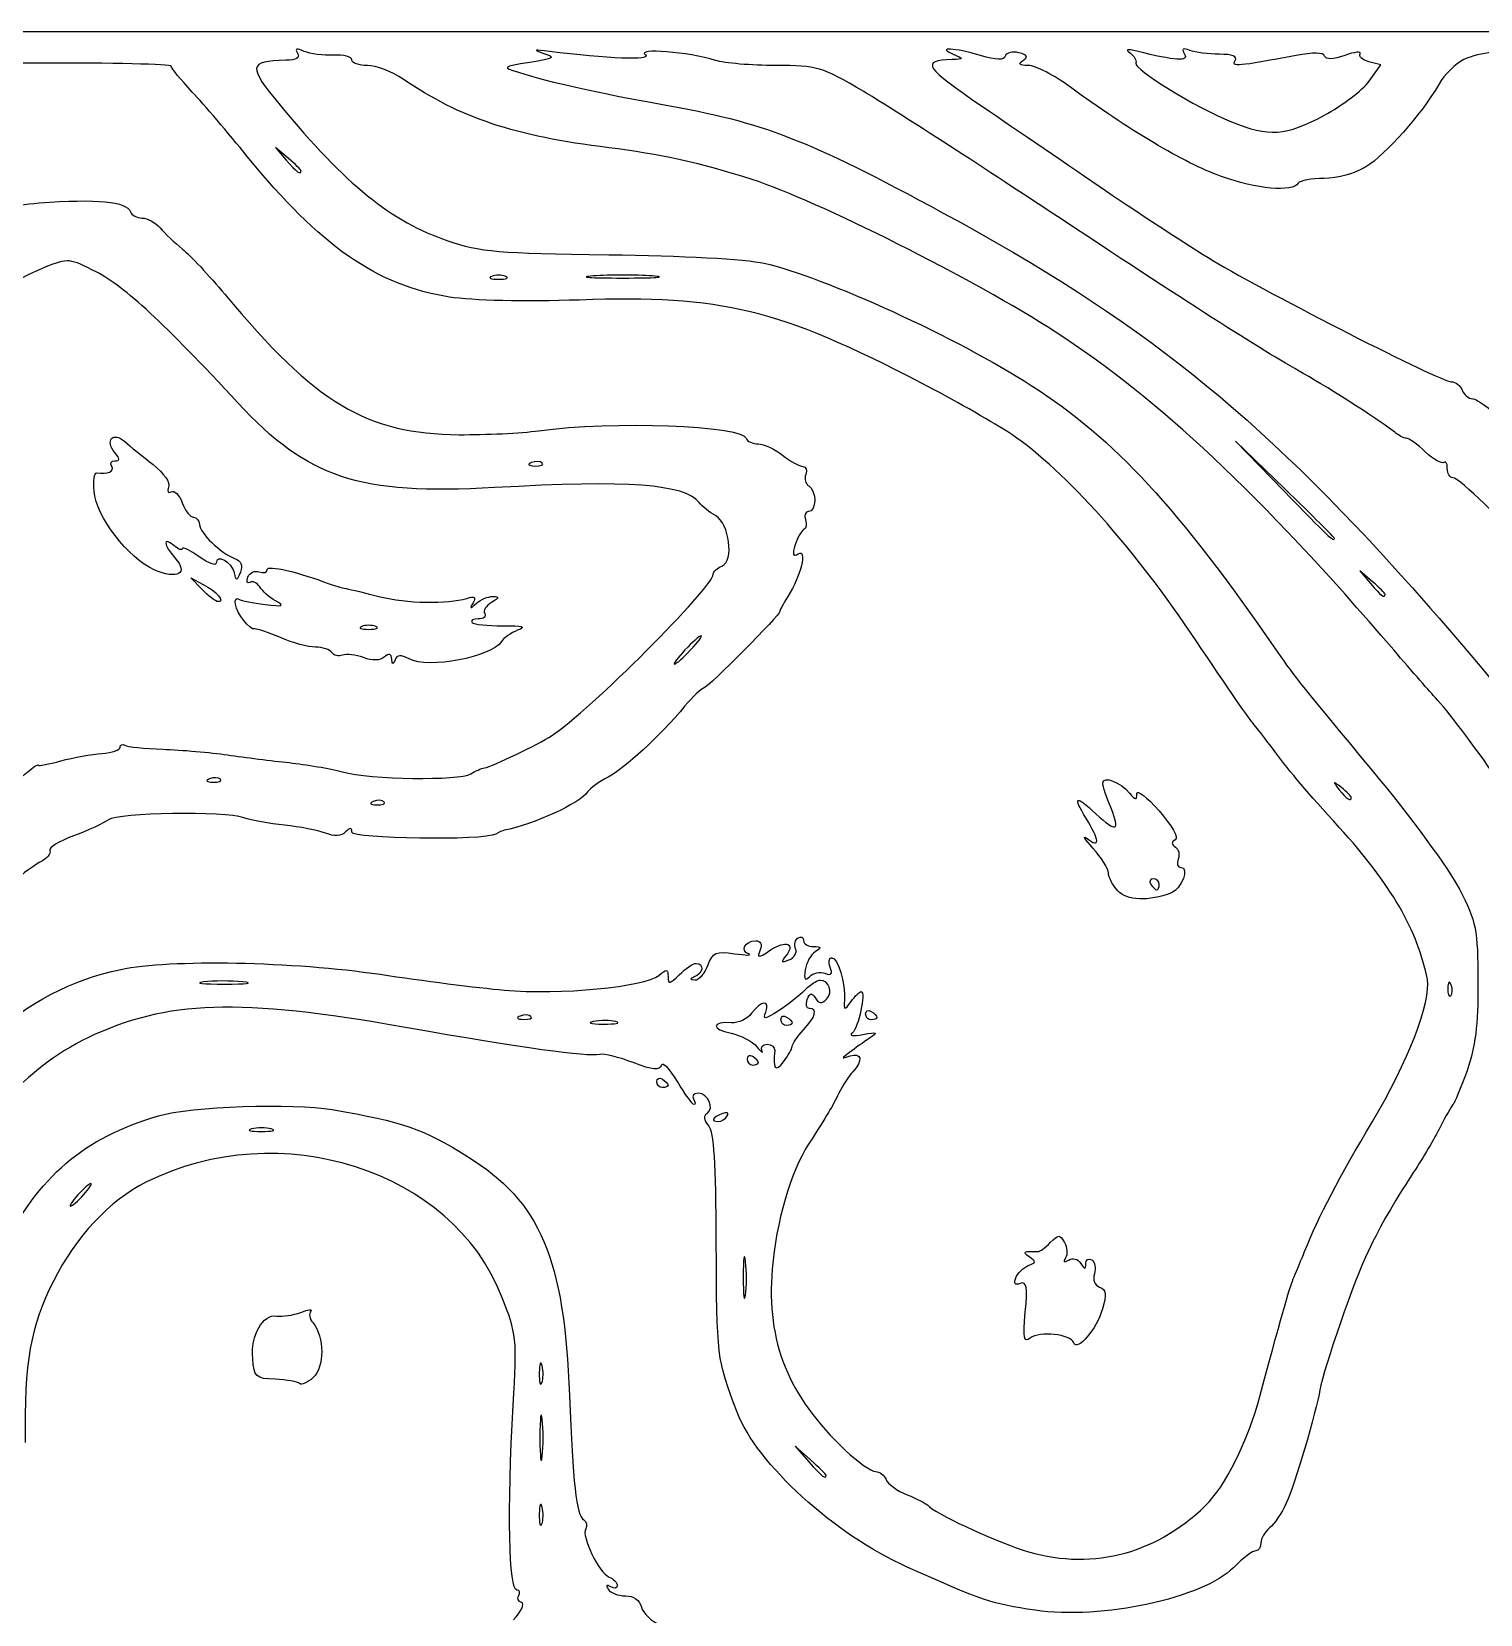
# Model space of a CAD drawing. Extents: x 32 to 2531, y 46 to 1398.
# Drawn here: x 410.1 to 752.1, y 1024 to 1397.7 of the extents above; entities that cross this region are included whole.
import ezdxf

# ---------------------------------------------------------------- set-up
doc = ezdxf.new("R2010")
doc.units = 0
doc.layers.add('IMAGE', color=7, linetype='CONTINUOUS')

msp = doc.modelspace()

# ---------------------------------------------------------------- linework, layer by layer
at = {"layer": 'IMAGE', "color": 7}
for points in [[(32.319879, 721.65756), (32.319879, 1397.653213), (1281.6532, 1397.653213), (2530.9865, 1397.653213), (2530.9865, 721.65312), (2530.9865, 45.6531), (1281.6532, 45.6531), (32.319879, 45.6531), (32.319879, 721.64876)], [(715.20011, 1377.874617), (715.20011, 1377.874617)], [(473.65321, 1364.779895), (473.65321, 1364.779895)], [(521.98655, 1339.86959), (521.98655, 1339.86959)], [(556.65321, 1339.96949), (556.65321, 1339.96949)], [(530.62544, 1295.79205), (530.62544, 1295.79205)], [(717.65321, 1278.01599), (717.65321, 1278.01599)], [(438.96704, 1270.61667), (438.96704, 1270.61667)], [(450.31988, 1265.90518), (450.31988, 1265.90518)], [(729.65321, 1264.77989), (729.65321, 1264.77989)], [(491.31988, 1257.20292), (491.31988, 1257.20292)], [(488.40692, 1249.85499), (488.40692, 1249.85499)], [(565.65321, 1251.65321), (565.65321, 1251.65321)], [(454.62544, 1221.12539), (454.62544, 1221.12539)], [(493.29211, 1215.79205), (493.29211, 1215.79205)], [(721.65321, 1216.82329), (721.65321, 1216.82329)], [(676.31988, 1196.31988), (676.31988, 1196.31988)], [(666.49844, 1194.78923), (666.49844, 1194.78923)], [(459.95681, 1173.29301), (459.95681, 1173.29301)], [(745.23064, 1172.56988), (745.23064, 1172.56988)], [(527.95877, 1165.12539), (527.95877, 1165.12539)], [(548.00209, 1163.90264), (548.00209, 1163.90264)], [(586.98655, 1164.39857), (586.98655, 1164.39857)], [(606.98655, 1165.73191), (606.98655, 1165.73191)], [(589.61084, 1158.04229), (589.61084, 1158.04229)], [(581.65321, 1154.24119), (581.65321, 1154.24119)], [(557.65321, 1149.73191), (557.65321, 1149.73191)], [(574.31044, 1141.63795), (574.31044, 1141.63795)], [(466.65321, 1138.57232), (466.65321, 1138.57232)], [(422.31988, 1122.98655), (422.31988, 1122.98655)], [(578.61952, 1107.296), (578.61952, 1107.296)], [(656.14396, 1088.09915), (656.14396, 1088.09915)], [(530.5773, 1082.62784), (530.5773, 1082.62784)], [(473.30248, 1078.44833), (473.30248, 1078.44833)], [(530.61775, 1069.98655), (530.61775, 1069.98655)], [(597.65321, 1056.75413), (597.65321, 1056.75413)], [(530.5773, 1049.29451), (530.5773, 1049.29451)]]:
    msp.add_lwpolyline(points, close=True, dxfattribs=at)
for points in [[(411.78615, 1390.246504), (380.58749, 1390.173494), (375.45367, 1386.316984)], [(725.87155, 1385.959831), (728.62283, 1389.823643), (725.81968, 1390.556682)], [(470.65321, 1367.779895), (467.65321, 1370.319879), (470.1932, 1367.319879)], [(705.98655, 1289.68265), (694.31988, 1300.98655), (705.62377, 1289.31988)], [(450.31988, 1265.90518), (447.65321, 1268.66531), (450.57896, 1267.1521)], [(726.65321, 1267.77989), (723.65321, 1270.31988), (726.1932, 1267.31988)], [(593.98655, 1060.4208), (590.31988, 1063.65321), (593.55229, 1059.98655)]]:
    msp.add_lwpolyline(points, dxfattribs=at)
for points in [[(634.07096, 1392.037238), (627.95348, 1393.870081), (623.59951, 1394.061864), (627.65321, 1392.319926)], [(442.98565, 1389.531692), (442.98517, 1389.964991), (428.9454, 1390.286657), (411.78615, 1390.246504)], [(470.0652, 1390.892833), (461.18595, 1390.670662), (461.04621, 1389.573686), (468.71455, 1380.289762)], [(472.84647, 1392.546465), (473.49132, 1391.503085), (472.57035, 1390.955514), (470.0652, 1390.892833)], [(474.43445, 1392.990962), (472.61849, 1393.784654), (472.16047, 1393.656445), (472.84647, 1392.546465)], [(481.31984, 1392.09691), (478.93651, 1391.97515), (475.83808, 1392.377481), (474.43445, 1392.990962)], [(485.65317, 1390.985746), (485.65317, 1391.718639), (483.70317, 1392.218663), (481.31984, 1392.09691)], [(489.34367, 1389.653213), (487.31389, 1389.653213), (485.65317, 1390.252853), (485.65317, 1390.985746)], [(527.65321, 1390.372998), (521.11347, 1389.306989), (521.06269, 1389.262773), (524.98655, 1388.050455)], [(530.98655, 1392.523718), (533.91463, 1391.589054), (533.50937, 1391.327579), (527.65321, 1390.372998)], [(532.31988, 1392.979435), (528.62381, 1393.461221), (528.34651, 1393.366438), (530.98655, 1392.523718)], [(554.98655, 1392.180039), (556.89944, 1390.836437), (545.74113, 1391.229962), (532.31988, 1392.979435)], [(571.51884, 1390.874737), (565.27576, 1392.848013), (552.61204, 1393.847871), (554.98655, 1392.180039)], [(585.74201, 1389.652913), (580.04536, 1389.652913), (573.64495, 1390.202734), (571.51884, 1390.874737)], [(627.42893, 1391.080306), (619.82908, 1390.833949), (620.85599, 1389.261077), (634.774, 1379.830056)], [(627.65321, 1392.319926), (630.23477, 1391.210589), (630.22763, 1391.17103), (627.42893, 1391.080306)], [(639.95625, 1391.895694), (639.60193, 1390.832753), (637.95931, 1390.87226), (634.07096, 1392.037238)], [(643.16319, 1392.660065), (641.66969, 1393.050624), (640.22657, 1392.706655), (639.95625, 1391.895694)], [(645.37681, 1389.673677), (643.19275, 1389.688267), (642.82796, 1390.016161), (644.09925, 1390.822026)], [(644.09925, 1390.822026), (645.45759, 1391.68306), (645.23609, 1392.11799), (643.16319, 1392.660065)], [(670.98655, 1393.050314), (668.69432, 1393.623982), (668.20933, 1393.489519), (669.43376, 1392.619803)], [(669.43376, 1392.619803), (670.41307, 1391.924201), (671.01307, 1390.836621), (670.76709, 1390.202959)], [(670.76709, 1390.202959), (670.21617, 1388.783695), (684.88269, 1379.798579), (693.39348, 1376.341401)], [(682.30845, 1392.338367), (683.41064, 1390.554999), (680.13384, 1390.761053), (670.98655, 1393.050314)], [(683.54353, 1393.213131), (681.83036, 1393.870537), (681.50427, 1393.639573), (682.30845, 1392.338367)], [(690.50761, 1392.319879), (687.95765, 1392.319879), (684.82381, 1392.721842), (683.54353, 1393.213131)], [(694.2166, 1390.819427), (694.83576, 1391.821261), (693.60323, 1392.319879), (690.50761, 1392.319879)], [(708.61452, 1392.028619), (694.73308, 1389.404145), (693.26573, 1389.280911), (694.2166, 1390.819427)], [(715.35484, 1391.881669), (715.06557, 1392.74947), (712.70004, 1392.801043), (708.61452, 1392.028619)], [(720.10585, 1392.045478), (717.29272, 1391.064814), (715.64605, 1391.008038), (715.35484, 1391.881669)], [(723.71387, 1392.418025), (724.0974, 1393.038591), (722.4738, 1392.870946), (720.10585, 1392.045478)], [(725.81968, 1390.556682), (724.27795, 1390.959853), (723.33033, 1391.797457), (723.71387, 1392.418025)], [(748.20687, 1391.051584), (746.3114, 1390.157514), (743.66223, 1387.52713), (742.31983, 1385.206286)], [(758.21873, 1392.155857), (759.09157, 1393.567378), (751.84627, 1392.768248), (748.20687, 1391.051584)], [(447.98651, 1383.397064), (445.23651, 1386.337809), (442.98612, 1389.098392), (442.98565, 1389.531692)], [(497.79573, 1386.417629), (495.17687, 1388.197199), (491.37343, 1389.653213), (489.34367, 1389.653213)], [(524.98655, 1388.050455), (532.80989, 1385.633346), (543.86315, 1383.169422), (558.98655, 1380.471385)], [(606.54304, 1383.498878), (596.54408, 1389.390959), (595.65865, 1389.652913), (585.74201, 1389.652913)], [(655.37681, 1384.524497), (651.55812, 1387.345317), (647.05812, 1389.662448), (645.37681, 1389.673677)], [(460.98651, 1368.184881), (456.58651, 1373.610837), (450.73651, 1380.456319), (447.98651, 1383.397064)], [(546.31984, 1370.248442), (524.09175, 1372.978446), (511.30097, 1377.240585), (497.79573, 1386.417629)], [(650.31988, 1355.277277), (631.98655, 1367.414438), (612.28697, 1380.114158), (606.54304, 1383.498878)], [(690.8018, 1363.526277), (682.30521, 1366.608114), (668.76983, 1374.631238), (655.37681, 1384.524497)], [(715.20011, 1377.874617), (719.5562, 1380.196389), (724.35835, 1383.834735), (725.87155, 1385.959831)], [(742.31983, 1385.206286), (738.28103, 1378.223749), (729.79701, 1368.626293), (725.09384, 1365.719576)], [(468.71455, 1380.289762), (484.25279, 1361.477869), (495.01447, 1352.779678), (508.31984, 1348.278558)], [(558.98655, 1380.471385), (583.13507, 1376.163253), (592.8732, 1372.396915), (625.31459, 1354.818242)], [(634.774, 1379.830056), (642.59089, 1374.533225), (655.58655, 1365.670022), (663.65321, 1360.134048)], [(693.39348, 1376.341401), (702.18955, 1372.768342), (706.14101, 1373.046169), (715.20011, 1377.874617)], [(508.74549, 1334.98772), (491.52552, 1337.72457), (478.14532, 1347.025121), (460.98651, 1368.184881)], [(473.65321, 1364.779895), (473.65321, 1365.032905), (472.30321, 1366.382905), (470.65321, 1367.779895)], [(580.19199, 1362.742503), (568.2792, 1366.554961), (558.19115, 1368.790434), (546.31984, 1370.248442)], [(470.1932, 1367.319879), (472.58016, 1364.500619), (473.65321, 1363.712891), (473.65321, 1364.779895)], [(725.09384, 1365.719576), (722.53099, 1364.135638), (718.38859, 1362.986593), (715.24119, 1362.986593)], [(651.69365, 1326.80496), (633.0976, 1338.89205), (595.20183, 1357.938894), (580.19199, 1362.742503)], [(709.12137, 1361.87141), (707.77403, 1359.69135), (699.25233, 1360.461142), (690.8018, 1363.526277)], [(715.24119, 1362.986593), (712.25436, 1362.986593), (709.50044, 1362.484761), (709.12137, 1361.87141)], [(397.63575, 1353.13293), (401.39321, 1355.619503), (405.14477, 1356.694114), (411.86268, 1357.208146)], [(411.86268, 1357.208146), (425.4522, 1358.247971), (432.57312, 1357.55961), (433.38373, 1355.12776)], [(663.65321, 1360.134048), (671.71988, 1354.598074), (683.11988, 1347.175642), (688.98655, 1343.639756)], [(433.38373, 1355.12776), (433.65413, 1354.316558), (434.89203, 1353.652846), (436.1346, 1353.652846)], [(436.1346, 1353.652846), (437.37719, 1353.652846), (439.29499, 1352.600376), (440.3964, 1351.314023)], [(625.31459, 1354.818242), (671.64307, 1329.71472), (699.19049, 1307.70335), (736.07144, 1266.31958)], [(710.31988, 1316.94999), (699.99125, 1322.781), (683.31613, 1333.43287), (650.31988, 1355.277277)], [(440.3964, 1351.314023), (441.49781, 1350.027671), (443.88239, 1347.777671), (445.69547, 1346.314023)], [(445.69547, 1346.314023), (447.50855, 1344.850376), (451.99073, 1340.052846), (455.65589, 1335.65284)], [(508.31984, 1348.278558), (516.04109, 1345.66651), (520.18639, 1345.308226), (546.31984, 1344.994167)], [(413.26216, 1342.046663), (405.3686, 1338.94292), (399.58636, 1334.27693), (397.07483, 1328.98425)], [(425.41409, 1340.85747), (419.00833, 1344.180898), (418.75347, 1344.205839), (413.26216, 1342.046663)], [(546.31984, 1344.994167), (563.54749, 1344.787134), (578.67959, 1343.956906), (582.98651, 1342.982438)], [(582.98651, 1342.982438), (597.15788, 1339.77607), (628.83309, 1325.29222), (646.09596, 1314.12494)], [(688.98655, 1343.639756), (702.29932, 1335.61605), (742.81225, 1314.9866), (745.25677, 1314.9866)], [(458.75869, 1310.00089), (441.31683, 1328.85305), (432.08392, 1337.39704), (425.41409, 1340.85747)], [(518.65321, 1339.86959), (517.73655, 1339.4997), (518.48655, 1339.19707), (520.31988, 1339.19707)], [(521.98655, 1339.86959), (521.06988, 1340.23947), (519.56988, 1340.23947), (518.65321, 1339.86959)], [(520.31988, 1339.19707), (522.15321, 1339.19707), (522.90321, 1339.4997), (521.98655, 1339.86959)], [(542.65321, 1339.96949), (538.80321, 1339.70016), (541.95321, 1339.47979), (549.65321, 1339.47979)], [(556.65321, 1339.96949), (552.80321, 1340.23883), (546.50321, 1340.23883), (542.65321, 1339.96949)], [(549.65321, 1339.47979), (557.35321, 1339.47979), (560.50321, 1339.70016), (556.65321, 1339.96949)], [(455.65589, 1335.65284), (477.15776, 1309.83997), (489.13929, 1302.6591), (510.98648, 1302.49164)], [(539.42733, 1334.28943), (526.49349, 1333.84204), (514.19251, 1334.122), (508.74549, 1334.98772)], [(620.31984, 1314.5951), (586.38608, 1332.23207), (573.14515, 1335.45575), (539.42733, 1334.28943)], [(731.66184, 1251.66705), (700.12157, 1288.44935), (676.37168, 1310.76469), (651.69365, 1326.80496)], [(731.93027, 1303.04906), (729.68027, 1304.99971), (716.71521, 1313.33952), (710.31988, 1316.94999)], [(640.31984, 1303.2888), (636.28651, 1305.88636), (627.28651, 1310.97419), (620.31984, 1314.5951)], [(646.09596, 1314.12494), (666.05384, 1301.21425), (680.56393, 1285.48811), (704.31984, 1251.02151)], [(745.25677, 1314.9866), (746.25419, 1314.9866), (747.4156, 1314.0866), (747.83771, 1312.9866)], [(747.83771, 1312.9866), (748.25983, 1311.8866), (749.37805, 1310.9866), (750.32267, 1310.9866)], [(519.33836, 1289.98855), (487.41, 1288.17577), (475.22781, 1292.20012), (458.75869, 1310.00089)], [(750.32267, 1310.9866), (751.26728, 1310.9866), (754.89853, 1308.2866), (758.39212, 1304.9866)], [(529.77489, 1303.42172), (547.28316, 1305.81004), (577.74443, 1304.71234), (578.76308, 1301.65638)], [(429.70169, 1298.26145), (427.32599, 1301.124), (429.26836, 1303.31132), (432.03519, 1300.8892)], [(432.03519, 1300.8892), (433.29177, 1299.78917), (436.30295, 1297.32991), (438.72668, 1295.42417)], [(510.98648, 1302.49164), (517.21981, 1302.44394), (525.6746, 1302.8624), (529.77489, 1303.42172)], [(578.76308, 1301.65638), (579.00817, 1300.9211), (580.27779, 1300.31951), (581.58444, 1300.31951)], [(683.65909, 1255.80802), (669.18767, 1277.29623), (652.79692, 1295.25327), (640.31984, 1303.2888)], [(734.61056, 1301.65291), (734.02212, 1301.65291), (732.81599, 1302.28118), (731.93027, 1303.04906)], [(739.1902, 1298.3985), (737.25984, 1300.18843), (735.19901, 1301.65291), (734.61056, 1301.65291)], [(429.73779, 1296.31985), (430.93275, 1296.31985), (430.92403, 1296.78861), (429.70169, 1298.26145)], [(581.58444, 1300.31951), (582.89111, 1300.31951), (585.48575, 1299.11951), (587.35031, 1297.65284)], [(587.35031, 1297.65284), (589.21487, 1296.18618), (591.37696, 1294.98618), (592.15493, 1294.98618)], [(743.50991, 1295.95406), (743.06443, 1295.50857), (741.12056, 1296.60857), (739.1902, 1298.3985)], [(424.79151, 1289.09375), (424.59569, 1291.58025), (424.85951, 1293.55227), (425.37768, 1293.47603)], [(425.37768, 1293.47603), (428.01661, 1293.08775), (429.71953, 1293.80052), (428.98655, 1294.98652)], [(428.98655, 1294.98652), (428.53332, 1295.71985), (428.87135, 1296.31985), (429.73779, 1296.31985)], [(438.72668, 1295.42417), (441.33589, 1293.37259), (442.83779, 1291.18868), (442.40861, 1290.07027)], [(528.06988, 1295.89731), (527.00624, 1295.47168), (527.32217, 1295.15573), (528.87544, 1295.09176)], [(530.62544, 1295.79211), (530.18239, 1296.23516), (529.03237, 1296.28252), (528.06988, 1295.89731)], [(528.87544, 1295.09176), (530.28099, 1295.03386), (531.06849, 1295.34899), (530.62544, 1295.79205)], [(592.15493, 1294.98618), (592.93292, 1294.98618), (593.24739, 1294.14687), (592.85373, 1293.12104)], [(592.85373, 1293.12104), (592.46009, 1292.09522), (592.77893, 1290.85982), (593.56225, 1290.37568)], [(744.31988, 1294.54181), (744.31988, 1295.76402), (743.9554, 1296.39954), (743.50991, 1295.95406)], [(745.66084, 1292.31958), (744.92332, 1292.31958), (744.31988, 1293.31958), (744.31988, 1294.54181)], [(442.40861, 1290.07027), (442.00711, 1289.02396), (442.27284, 1288.54541), (443.00433, 1288.99751)], [(443.00433, 1288.99751), (443.73064, 1289.44639), (444.90891, 1288.27755), (445.62272, 1286.40008)], [(567.65321, 1286.46032), (564.14776, 1290.84395), (551.13777, 1291.79401), (519.33836, 1289.98855)], [(593.56225, 1290.37568), (595.44245, 1289.21366), (595.40064, 1284.31951), (593.51055, 1284.31951)], [(705.62377, 1289.31988), (716.12249, 1278.48423), (717.65321, 1277.04584), (717.65321, 1278.01599)], [(717.65321, 1278.01599), (717.65321, 1278.21551), (712.40321, 1283.46551), (705.98655, 1289.68265)], [(760.98121, 1277.48577), (758.81093, 1280.99922), (747.11925, 1292.31958), (745.66084, 1292.31958)], [(438.967, 1270.61664), (432.87189, 1273.29463), (425.25373, 1283.22457), (424.79151, 1289.09375)], [(445.62272, 1286.40008), (446.33653, 1284.52263), (447.53541, 1282.98652), (448.28689, 1282.98652)], [(571.52837, 1283.38675), (570.13037, 1284.16016), (568.38655, 1285.54328), (567.65321, 1286.46032)], [(448.28689, 1282.98652), (449.03837, 1282.98652), (449.66359, 1282.23652), (449.67627, 1281.31985)], [(573.02663, 1271.48409), (575.97529, 1272.6156), (574.85085, 1281.54864), (571.52837, 1283.38675)], [(593.51055, 1284.31951), (592.69876, 1284.31951), (592.36506, 1283.45827), (592.76898, 1282.40566)], [(592.76898, 1282.40566), (593.17291, 1281.35303), (593.01642, 1280.30303), (592.42122, 1280.07232)], [(443.65325, 1276.31988), (440.9428, 1278.56936), (441.11221, 1276.46103), (443.88841, 1273.39336)], [(449.67627, 1281.31985), (449.70377, 1279.33448), (454.70791, 1274.47641), (457.96408, 1273.27408)], [(592.42122, 1280.07232), (591.82602, 1279.8416), (590.89544, 1278.22771), (590.35327, 1276.48587)], [(445.65325, 1275.58075), (445.65325, 1275.07435), (444.75325, 1275.40696), (443.65325, 1276.31988)], [(449.65325, 1273.65321), (447.45325, 1275.21975), (445.65325, 1276.08715), (445.65325, 1275.58075)], [(457.95005, 1269.873), (457.45291, 1272.33299), (453.65325, 1274.37944), (453.65325, 1272.18724)], [(591.03815, 1274.3514), (593.26099, 1275.7252), (591.64622, 1268.95026), (588.6471, 1264.31951)], [(590.35327, 1276.48587), (589.61706, 1274.12062), (589.79043, 1273.58028), (591.03815, 1274.3514)], [(443.88841, 1273.39336), (447.21624, 1269.71616), (444.50203, 1268.18476), (438.96704, 1270.61667)], [(453.65325, 1272.18724), (453.65325, 1271.42699), (451.85325, 1272.08671), (449.65325, 1273.65321)], [(457.96408, 1273.27408), (459.54437, 1272.69056), (459.97836, 1271.66717), (459.33681, 1270.03699)], [(463.76356, 1270.09307), (464.80287, 1269.69424), (465.65321, 1269.94988), (465.65321, 1270.66115)], [(465.65321, 1270.66115), (465.65321, 1271.7733), (473.28992, 1270.01551), (480.31988, 1267.28524)], [(570.98655, 1269.52071), (570.98655, 1270.17), (571.90459, 1271.05352), (573.02663, 1271.48409)], [(450.57896, 1267.1521), (453.65896, 1265.5591), (455.90121, 1262.93091), (454.06524, 1263.06579)], [(459.33681, 1270.03699), (458.49625, 1267.90111), (458.35201, 1267.88405), (457.95005, 1269.873)], [(461.58653, 1267.61203), (460.90668, 1267.19186), (460.69321, 1267.74136), (461.11216, 1268.83314)], [(461.11216, 1268.83314), (461.53112, 1269.92492), (462.72425, 1270.49188), (463.76356, 1270.09307)], [(463.9046, 1266.56304), (463.30953, 1267.56016), (462.2664, 1268.03222), (461.58653, 1267.61203)], [(480.31988, 1267.28524), (481.41988, 1266.85803), (483.21988, 1266.34698), (484.31988, 1266.14958)], [(532.79035, 1231.36072), (541.71099, 1237.23145), (570.98655, 1266.47925), (570.98655, 1269.52071)], [(726.1932, 1267.31988), (728.58016, 1264.50063), (729.65321, 1263.71289), (729.65321, 1264.77989)], [(729.65321, 1264.77989), (729.65321, 1265.03291), (728.30321, 1266.38291), (726.65321, 1267.77989)], [(454.06524, 1263.06579), (453.47196, 1263.10939), (451.78655, 1264.3871), (450.31988, 1265.90518)], [(458.16204, 1262.46076), (458.01093, 1263.49028), (458.36987, 1264.03436), (458.95968, 1263.66986)], [(458.95968, 1263.66986), (459.54948, 1263.30534), (462.34681, 1262.72554), (465.17596, 1262.38143)], [(467.65321, 1263.25292), (466.18655, 1264.07638), (464.49967, 1265.56592), (463.9046, 1266.56304)], [(465.17596, 1262.38143), (469.49647, 1261.85591), (469.89301, 1261.99542), (467.65321, 1263.25292)], [(484.31988, 1266.14958), (485.41988, 1265.95218), (489.01988, 1265.08842), (492.31988, 1264.23012)], [(492.31988, 1264.23012), (498.40996, 1262.64615), (508.27124, 1262.46083), (512.82019, 1263.84487)], [(512.82019, 1263.84487), (514.65705, 1264.40375), (515.04739, 1264.12546), (514.29125, 1262.79608)], [(515.05761, 1262.65324), (516.04519, 1263.56991), (517.78321, 1264.30167), (518.91988, 1264.27936)], [(518.91988, 1264.27936), (520.60581, 1264.24626), (520.55153, 1263.98556), (518.62517, 1262.86408)], [(588.6471, 1264.31951), (587.45972, 1262.48618), (586.57679, 1260.85907), (586.685, 1260.70371)], [(736.07144, 1266.31958), (759.81891, 1239.67277), (770.50101, 1225.17118), (779.36561, 1207.54515)], [(462.78109, 1256.61023), (461.56037, 1256.32319), (458.49253, 1260.20895), (458.16204, 1262.46076)], [(514.29125, 1262.79608), (513.46125, 1261.33688), (513.60963, 1261.30923), (515.05761, 1262.65324)], [(517.03719, 1260.23796), (517.46256, 1259.5497), (516.77519, 1258.98658), (515.50968, 1258.98658)], [(518.62517, 1262.86408), (517.32641, 1262.10798), (516.61183, 1260.92623), (517.03719, 1260.23796)], [(586.685, 1260.70371), (587.04555, 1260.18608), (569.82563, 1242.83936), (568.73064, 1242.61715)], [(468.81604, 1254.5676), (465.97649, 1255.80384), (463.26076, 1256.72302), (462.78109, 1256.61023)], [(487.98655, 1257.20292), (487.06988, 1256.83304), (487.81988, 1256.5304), (489.65321, 1256.5304)], [(491.31988, 1257.20292), (490.40321, 1257.5728), (488.90321, 1257.5728), (487.98655, 1257.20292)], [(489.65321, 1256.5304), (491.48655, 1256.5304), (492.23655, 1256.83304), (491.31988, 1257.20292)], [(515.50968, 1258.98658), (514.24417, 1258.98658), (513.58533, 1258.61002), (514.04557, 1258.14976)], [(514.04557, 1258.14976), (514.50583, 1257.68952), (517.75583, 1257.34143), (521.2678, 1257.37624)], [(524.78965, 1256.30648), (523.21469, 1255.68332), (521.5064, 1254.49439), (520.99347, 1253.66443)], [(521.2678, 1257.37624), (526.08695, 1257.42394), (526.95081, 1257.1616), (524.78965, 1256.30648)], [(698.31981, 1234.50238), (697.58648, 1235.33628), (690.98915, 1244.92382), (683.65909, 1255.80802)], [(477.07069, 1252.31991), (475.37019, 1252.31991), (471.6556, 1253.33138), (468.81604, 1254.5676)], [(480.95056, 1251.04478), (480.51712, 1251.74611), (478.77119, 1252.31991), (477.07069, 1252.31991)], [(520.99347, 1253.66443), (518.69531, 1249.94594), (503.70675, 1247.12707), (499.16296, 1249.55883)], [(568.11805, 1254.98655), (567.75139, 1254.98655), (566.04221, 1253.48655), (564.31988, 1251.65321)], [(565.65321, 1251.65321), (567.37555, 1253.48655), (568.48472, 1254.98655), (568.11805, 1254.98655)], [(483.44963, 1250.42626), (482.50857, 1250.06514), (481.38399, 1250.34346), (480.95056, 1251.04478)], [(488.40692, 1249.85491), (486.62147, 1250.53027), (484.39068, 1250.78738), (483.44963, 1250.42626)], [(493.31988, 1249.97006), (492.2604, 1249.1163), (490.47056, 1249.07436), (488.40692, 1249.85499)], [(495.09181, 1249.48316), (495.01771, 1250.77174), (494.49348, 1250.91578), (493.31988, 1249.97006)], [(495.86604, 1249.30926), (495.37724, 1248.09924), (495.16872, 1248.14607), (495.09181, 1249.48316)], [(499.16296, 1249.55883), (497.22425, 1250.59639), (496.35955, 1250.53094), (495.86604, 1249.30926)], [(564.31988, 1251.65321), (562.59755, 1249.81988), (561.48837, 1248.31988), (561.85504, 1248.31988)], [(561.85504, 1248.31988), (562.22171, 1248.31988), (563.93088, 1249.81988), (565.65321, 1251.65321)], [(704.31984, 1251.02151), (708.08627, 1245.55693), (710.34449, 1242.73651), (726.58785, 1223.20968)], [(741.56791, 1240.33372), (740.5148, 1241.44132), (736.05708, 1246.54132), (731.66184, 1251.66705)], [(568.73064, 1242.61715), (568.13806, 1242.49688), (566.1532, 1240.61306), (564.31987, 1238.43086)], [(564.31987, 1238.43086), (558.30762, 1231.27452), (550.0719, 1223.65952), (546.16039, 1221.64003)], [(769.35929, 1200.91684), (765.82293, 1207.93523), (747.03155, 1234.58727), (741.56791, 1240.33372)], [(703.6182, 1227.65284), (701.43743, 1230.58618), (699.05315, 1233.66847), (698.31981, 1234.50238)], [(430.98655, 1228.68217), (430.98655, 1229.3028), (431.47185, 1229.51065), (432.06501, 1229.14407)], [(516.98655, 1223.82565), (518.84625, 1224.17077), (529.80351, 1229.39505), (532.79035, 1231.36072)], [(416.98655, 1225.46947), (419.91988, 1226.257), (424.26988, 1227.04813), (426.65321, 1227.22755)], [(426.65321, 1227.22755), (429.03655, 1227.40697), (430.98655, 1228.06155), (430.98655, 1228.68217)], [(432.06501, 1229.14407), (432.65817, 1228.77748), (436.70817, 1228.35864), (441.06501, 1228.21332)], [(441.06501, 1228.21332), (445.42185, 1228.06799), (452.28655, 1227.46697), (456.31988, 1226.87772)], [(456.31988, 1226.87772), (460.35321, 1226.28845), (466.90667, 1225.46716), (470.88311, 1225.0526)], [(718.80861, 1209.77446), (711.20987, 1218.09439), (707.32617, 1222.66531), (703.6182, 1227.65284)], [(399.87197, 1214.31988), (404.84901, 1219.45565), (411.65321, 1225.30688), (411.65321, 1224.45109)], [(411.65321, 1224.45109), (411.65321, 1224.22365), (414.05321, 1224.68193), (416.98655, 1225.46947)], [(470.88311, 1225.0526), (474.85955, 1224.63804), (480.50664, 1223.65432), (483.43219, 1222.86655)], [(483.43219, 1222.86655), (490.02224, 1221.09203), (511.12365, 1220.75255), (513.73101, 1222.37909)], [(513.73101, 1222.37909), (514.78823, 1223.03861), (516.25321, 1223.68957), (516.98655, 1223.82565)], [(662.98655, 1220.23521), (662.98655, 1222.03531), (667.24851, 1220.44953), (669.31988, 1217.87872)], [(726.58785, 1223.20968), (735.53525, 1212.45363), (744.80276, 1199.84857), (747.18231, 1195.19845)], [(452.06988, 1221.23064), (451.00624, 1220.80501), (451.32217, 1220.48907), (452.87544, 1220.42509)], [(454.62544, 1221.12544), (454.18239, 1221.56849), (453.03237, 1221.61585), (452.06988, 1221.23064)], [(452.87544, 1220.42509), (454.28099, 1220.36719), (455.06849, 1220.68233), (454.62544, 1221.12539)], [(546.16039, 1221.64003), (544.0481, 1220.54947), (541.87564, 1218.9698), (541.3327, 1218.12966)], [(664.91851, 1214.27705), (663.85593, 1216.82017), (662.98655, 1219.50133), (662.98655, 1220.23521)], [(671.00737, 1217.73171), (671.01937, 1218.78853), (673.382, 1216.96585), (676.25885, 1213.68132)], [(719.31988, 1219.15663), (717.20513, 1220.81512), (717.15797, 1220.76796), (718.81647, 1218.65321)], [(718.81647, 1218.65321), (720.55829, 1216.43221), (721.65321, 1215.72591), (721.65321, 1216.82329)], [(721.65321, 1216.82329), (721.65321, 1217.10016), (720.60321, 1218.15016), (719.31988, 1219.15663)], [(490.73655, 1215.89731), (489.67291, 1215.47168), (489.98884, 1215.15573), (491.54211, 1215.09176)], [(493.29211, 1215.79211), (492.84905, 1216.23516), (491.69904, 1216.28252), (490.73655, 1215.89731)], [(491.54211, 1215.09176), (492.94765, 1215.03386), (493.73516, 1215.349), (493.29211, 1215.79205)], [(541.3327, 1218.12966), (539.63952, 1215.50967), (528.5624, 1210.41272), (521.6532, 1209.07447)], [(659.00116, 1211.98655), (655.83364, 1217.18165), (656.5248, 1217.47412), (661.36445, 1212.98655)], [(669.31988, 1217.87872), (670.70472, 1216.15997), (670.99007, 1216.13512), (671.00737, 1217.73171)], [(428.19152, 1211.54908), (427.16211, 1210.75868), (423.46603, 1209.0576), (419.97802, 1207.76888)], [(460.17711, 1212.05324), (455.66396, 1213.6743), (430.44164, 1213.27674), (428.19152, 1211.54908)], [(469.78832, 1210.26811), (466.25698, 1210.61963), (461.93194, 1211.42294), (460.17711, 1212.05324)], [(659.31988, 1207.10569), (662.39, 1204.76495), (662.26835, 1206.62797), (659.00116, 1211.98655)], [(661.36445, 1212.98655), (666.25504, 1208.45173), (667.20792, 1208.79773), (664.91851, 1214.27705)], [(676.25885, 1213.68132), (679.36621, 1210.13361), (680.92371, 1207.35973), (680.09568, 1206.84799)], [(419.97802, 1207.76888), (416.48999, 1206.48016), (413.9568, 1204.90695), (414.3487, 1204.27284)], [(479.42844, 1208.40494), (477.65772, 1209.07816), (473.31966, 1209.91659), (469.78832, 1210.26811)], [(484.15058, 1208.68352), (483.1474, 1207.68035), (481.57779, 1207.58775), (479.42844, 1208.40494)], [(485.6532, 1208.64192), (485.6532, 1209.78742), (485.26519, 1209.79816), (484.15058, 1208.68352)], [(519.6532, 1208.17299), (516.93703, 1206.5996), (485.6532, 1207.03108), (485.6532, 1208.64192)], [(521.6532, 1209.07447), (521.28654, 1209.00337), (520.38654, 1208.59779), (519.6532, 1208.17299)], [(660.65321, 1204.86267), (658.63655, 1207.07479), (658.03655, 1208.08415), (659.31988, 1207.10569)], [(739.61189, 1173.86704), (737.40889, 1185.30628), (730.90867, 1196.52598), (718.80861, 1209.77446)], [(414.3487, 1204.27284), (414.74059, 1203.63875), (413.69442, 1202.40392), (412.02388, 1201.52879)], [(664.31988, 1199.01857), (664.31988, 1200.02071), (662.66988, 1202.65055), (660.65321, 1204.86267)], [(680.09568, 1206.84799), (679.13071, 1206.2516), (679.13797, 1205.71701), (680.11928, 1205.11051)], [(680.11928, 1205.11051), (680.89888, 1204.62869), (681.19875, 1203.35369), (680.78565, 1202.27717)], [(412.02388, 1201.52879), (407.72759, 1199.27811), (400.92719, 1192.56538), (396.64254, 1186.34572)], [(681.38572, 1200.31988), (683.49723, 1200.31988), (681.64945, 1195.27151), (679.18848, 1194.31671)], [(680.78565, 1202.27717), (680.37255, 1201.20067), (680.64259, 1200.31988), (681.38572, 1200.31988)], [(666.49845, 1194.78923), (665.30024, 1196.11324), (664.31988, 1198.01644), (664.31988, 1199.01857)], [(674.90785, 1197.65321), (674.13124, 1197.65321), (673.86665, 1197.05321), (674.31988, 1196.31988)], [(674.31988, 1196.31988), (674.77311, 1195.58655), (675.40852, 1194.98655), (675.73191, 1194.98655)], [(676.31988, 1196.31988), (676.31988, 1197.05321), (675.68447, 1197.65321), (674.90785, 1197.65321)], [(675.73191, 1194.98655), (676.05529, 1194.98655), (676.31988, 1195.58655), (676.31988, 1196.31988)], [(679.18848, 1194.31671), (673.819, 1192.23344), (668.63676, 1192.42641), (666.49844, 1194.78923)], [(747.18231, 1195.19845), (751.2078, 1187.33179), (751.51213, 1185.80149), (751.55747, 1173.19845)], [(579.31147, 1179.88923), (577.22424, 1180.70967), (578.4826, 1182.98651), (581.02335, 1182.98651)], [(581.02335, 1182.98651), (582.21019, 1182.98651), (582.59652, 1182.18831), (582.07167, 1180.82059)], [(584.55328, 1180.82559), (588.19428, 1183.21127), (590.51071, 1182.29334), (588.11968, 1179.41234)], [(588.87455, 1178.46171), (590.12041, 1178.93979), (590.83148, 1180.13431), (590.45469, 1181.1162)], [(590.45469, 1181.1162), (590.07792, 1182.09808), (590.34349, 1183.25607), (591.04473, 1183.6895)], [(591.04473, 1183.6895), (591.74604, 1184.12294), (592.31984, 1183.84215), (592.31984, 1183.06554)], [(592.31984, 1183.06554), (592.31984, 1182.28892), (593.36984, 1181.64432), (594.65317, 1181.6331)], [(594.65317, 1181.6331), (596.55781, 1181.6164), (596.6372, 1181.3916), (595.08524, 1180.40942)], [(431.11115, 1176.22567), (442.55949, 1178.68667), (472.02599, 1178.13168), (492.33276, 1175.0726)], [(562.98655, 1174.98655), (564.45321, 1176.45321), (566.25321, 1177.65321), (566.98655, 1177.65321)], [(566.98655, 1177.65321), (568.88675, 1177.65321), (568.63911, 1175.33757), (566.65321, 1174.53625)], [(569.71749, 1177.15591), (570.90692, 1180.28433), (571.58013, 1180.58233), (576.01783, 1179.94473)], [(576.01783, 1179.94473), (578.75056, 1179.55211), (580.23271, 1179.52715), (579.31147, 1179.88923)], [(582.07167, 1180.82059), (581.30547, 1178.82389), (581.49937, 1178.82425), (584.55328, 1180.82559)], [(588.11968, 1179.41234), (586.92084, 1177.96782), (587.07653, 1177.77175), (588.87455, 1178.46171)], [(595.08524, 1180.40942), (594.03953, 1179.74762), (592.97237, 1177.81963), (592.71375, 1176.125)], [(598.59316, 1176.75536), (598.1222, 1177.98202), (598.3066, 1178.98618), (599.00295, 1178.98618)], [(599.00295, 1178.98618), (600.44141, 1178.98618), (602.22409, 1172.98691), (601.97445, 1168.98618)], [(368.41909, 1118.4786), (391.35169, 1156.15212), (407.67473, 1171.18765), (431.11115, 1176.22567)], [(459.95681, 1173.29295), (457.19045, 1173.58157), (452.99045, 1173.57673), (450.62348, 1173.28225)], [(492.33276, 1175.0726), (502.22568, 1173.58229), (515.41988, 1171.90325), (521.65321, 1171.34141)], [(521.65321, 1171.34141), (534.67372, 1170.1678), (554.87987, 1172.0926), (558.13383, 1174.81647)], [(558.13383, 1174.81647), (560.01335, 1176.3898), (560.31988, 1176.34305), (560.31988, 1174.48313)], [(560.31988, 1174.48313), (560.31988, 1172.65548), (560.73359, 1172.73359), (562.98655, 1174.98655)], [(566.65321, 1174.53625), (565.342, 1174.00717), (565.34904, 1173.84129), (566.68611, 1173.75848)], [(566.68611, 1173.75848), (567.62092, 1173.70058), (568.98505, 1175.22943), (569.71749, 1177.15591)], [(592.71375, 1176.125), (592.35928, 1173.80226), (592.62105, 1173.42144), (593.77749, 1174.57783)], [(596.24119, 1173.65321), (595.55113, 1173.65321), (593.92664, 1172.60321), (592.63121, 1171.31988)], [(593.77749, 1174.57783), (594.62117, 1175.42151), (596.24251, 1175.75451), (597.38045, 1175.31784)], [(597.74819, 1169.21485), (599.3592, 1170.82587), (598.3992, 1173.65321), (596.24119, 1173.65321)], [(597.38045, 1175.31784), (598.90113, 1174.7343), (599.22253, 1175.11527), (598.59316, 1176.75536)], [(726.65751, 1140.31951), (734.97909, 1154.24546), (740.59159, 1168.77994), (739.61189, 1173.86704)], [(745.23069, 1172.56988), (744.80507, 1173.63352), (744.48912, 1173.31759), (744.42515, 1171.76432)], [(450.62348, 1173.28225), (448.25649, 1172.9877), (450.51988, 1172.75154), (455.65321, 1172.75746)], [(455.65321, 1172.75746), (460.78655, 1172.76246), (462.72316, 1173.00437), (459.95681, 1173.29301)], [(592.63121, 1171.31988), (591.33577, 1170.03655), (588.54292, 1167.86188), (586.42488, 1166.48729)], [(593.21395, 1169.09835), (593.86151, 1170.78585), (594.24376, 1170.85507), (595.11657, 1169.44283)], [(603.54427, 1168.65284), (604.49919, 1169.93618), (605.56043, 1170.98618), (605.90257, 1170.98618)], [(605.90257, 1170.98618), (607.12349, 1170.98618), (605.25677, 1162.29859), (603.80231, 1161.21167)], [(744.42515, 1171.76432), (744.36725, 1170.35877), (744.68239, 1169.57127), (745.12544, 1170.01432)], [(745.12544, 1170.01432), (745.56849, 1170.45739), (745.61585, 1171.60739), (745.23064, 1172.56988)], [(751.55747, 1173.19845), (751.59427, 1162.98255), (750.95921, 1157.85072), (748.97397, 1152.31988)], [(498.31984, 1162.52337), (458.66625, 1169.52479), (442.27957, 1168.99476), (423.32487, 1160.09767)], [(583.40504, 1166.15396), (584.53529, 1169.09933), (582.21543, 1168.89895), (580.06215, 1165.8652)], [(586.42488, 1166.48729), (583.12273, 1164.34423), (582.69236, 1164.29672), (583.40504, 1166.15396)], [(592.31988, 1161.96037), (595.21149, 1165.06416), (595.73747, 1166.98655), (593.69505, 1166.98655)], [(593.69505, 1166.98655), (592.98475, 1166.98655), (592.76824, 1167.93685), (593.21395, 1169.09835)], [(595.11657, 1169.44283), (595.9422, 1168.10693), (596.58461, 1168.05128), (597.74819, 1169.21485)], [(601.97445, 1168.98618), (601.81896, 1166.49416), (601.92175, 1166.47234), (603.54427, 1168.65284)], [(606.98655, 1165.73191), (606.98655, 1166.50852), (607.58655, 1166.77311), (608.31988, 1166.31988)], [(608.31988, 1166.31988), (609.05321, 1165.86665), (609.65321, 1165.23124), (609.65321, 1164.90785)], [(544.18713, 1156.1584), (541.05356, 1155.5366), (526.27681, 1157.58716), (498.31984, 1162.52337)], [(525.40321, 1165.23064), (524.33957, 1164.80501), (524.65551, 1164.48907), (526.20877, 1164.42509)], [(527.95877, 1165.12544), (527.51572, 1165.56849), (526.36571, 1165.61585), (525.40321, 1165.23064)], [(526.20877, 1164.42509), (527.61432, 1164.36719), (528.40183, 1164.68233), (527.95877, 1165.12539)], [(542.66876, 1163.92955), (541.01021, 1163.61063), (542.05321, 1163.33757), (544.98655, 1163.32277)], [(548.00209, 1163.90265), (546.72731, 1164.23637), (544.32731, 1164.24848), (542.66876, 1163.92955)], [(544.98655, 1163.32277), (547.91988, 1163.30797), (549.27688, 1163.56892), (548.00209, 1163.90264)], [(575.26343, 1163.64653), (570.55647, 1164.01), (570.506, 1162.08265), (575.19793, 1161.14428)], [(580.06215, 1165.8652), (579.10391, 1164.51512), (576.94448, 1163.51672), (575.26343, 1163.64653)], [(586.98655, 1164.39857), (586.98655, 1165.17519), (587.58655, 1165.43977), (588.31988, 1164.98655)], [(588.31988, 1162.98655), (587.58655, 1162.98655), (586.98655, 1163.62196), (586.98655, 1164.39857)], [(588.31988, 1164.98655), (589.05321, 1164.53332), (589.65321, 1163.89791), (589.65321, 1163.57452)], [(589.65321, 1163.57452), (589.65321, 1163.25113), (589.05321, 1162.98655), (588.31988, 1162.98655)], [(608.31988, 1164.31988), (607.58655, 1164.31988), (606.98655, 1164.95529), (606.98655, 1165.73191)], [(609.65321, 1164.90785), (609.65321, 1164.58447), (609.05321, 1164.31988), (608.31988, 1164.31988)], [(423.32487, 1160.09767), (408.82387, 1153.29108), (392.44437, 1135.68281), (379.01459, 1112.46328)], [(575.19793, 1161.14428), (577.49037, 1160.68579), (580.22512, 1159.26273), (581.27516, 1157.98193)], [(582.47744, 1157.09765), (582.08864, 1157.89211), (582.64749, 1158.54211), (583.7193, 1158.54211)], [(583.7193, 1158.54211), (584.79113, 1158.54211), (585.59365, 1157.89211), (585.50268, 1157.09765)], [(589.61081, 1158.04229), (589.63411, 1158.62296), (590.85321, 1160.38609), (592.31988, 1161.96037)], [(603.80231, 1161.21167), (602.96771, 1160.58798), (604.06793, 1160.43388), (606.31984, 1160.85907)], [(607.87101, 1159.96691), (606.52416, 1159.06084), (604.42416, 1157.56804), (603.20435, 1156.64958)], [(606.31984, 1160.85907), (609.82045, 1161.52003), (610.01411, 1161.40864), (607.87101, 1159.96691)], [(552.11689, 1154.21365), (548.78253, 1155.48705), (545.21415, 1156.36219), (544.18713, 1156.1584)], [(580.31988, 1155.65321), (579.58655, 1156.10644), (578.98655, 1155.84185), (578.98655, 1155.06524)], [(578.98655, 1155.06524), (578.98655, 1154.28863), (579.58655, 1153.65321), (580.31988, 1153.65321)], [(581.65321, 1154.24119), (581.65321, 1154.56457), (581.05321, 1155.19999), (580.31988, 1155.65321)], [(581.27516, 1157.98193), (582.3252, 1156.70113), (582.86622, 1156.30321), (582.47744, 1157.09765)], [(585.50268, 1157.09765), (585.00753, 1152.77336), (585.70565, 1151.87949), (587.61084, 1154.39837)], [(587.61084, 1154.39837), (588.6875, 1155.82187), (589.5875, 1157.46164), (589.61084, 1158.04229)], [(603.20435, 1156.64958), (601.16297, 1155.11251), (601.17216, 1155.04428), (603.31981, 1155.79223)], [(603.31981, 1155.79223), (606.03536, 1156.73792), (606.40508, 1154.63087), (603.97093, 1152.08142)], [(558.73612, 1153.56872), (558.30868, 1152.28641), (556.771, 1152.43623), (552.11689, 1154.21365)], [(562.54861, 1149.77947), (560.75797, 1152.78225), (559.04235, 1154.48741), (558.73612, 1153.56872)], [(580.31988, 1153.65321), (581.05321, 1153.65321), (581.65321, 1153.9178), (581.65321, 1154.24119)], [(603.97093, 1152.08142), (603.04571, 1151.11236), (601.55007, 1148.81951), (600.64727, 1146.98618)], [(748.97397, 1152.31988), (747.52625, 1148.28655), (746.03683, 1144.68655), (745.66413, 1144.31988)], [(557.65321, 1149.73191), (557.65321, 1150.50852), (558.25321, 1150.77311), (558.98655, 1150.31988)], [(558.98655, 1148.31988), (558.25321, 1148.31988), (557.65321, 1148.95529), (557.65321, 1149.73191)], [(558.98655, 1150.31988), (559.71988, 1149.86665), (560.31988, 1149.23124), (560.31988, 1148.90785)], [(560.31988, 1148.90785), (560.31988, 1148.58447), (559.71988, 1148.31988), (558.98655, 1148.31988)], [(566.47411, 1144.31988), (566.10572, 1144.31988), (564.33925, 1146.77669), (562.54861, 1149.77947)], [(440.0509, 1141.67901), (447.46332, 1143.85503), (471.90542, 1144.7396), (480.9865, 1143.16049)], [(567.43183, 1146.98655), (566.36701, 1146.98655), (565.86661, 1146.38655), (566.31984, 1145.65321)], [(566.31984, 1145.65321), (566.77307, 1144.91988), (566.84248, 1144.31988), (566.47411, 1144.31988)], [(569.5302, 1142.24388), (571.38668, 1143.39125), (569.79597, 1146.98655), (567.43183, 1146.98655)], [(600.64727, 1146.98618), (599.05649, 1143.75572), (598.03363, 1142.03714), (593.50848, 1134.9919)], [(745.66413, 1144.31988), (745.29144, 1143.95321), (743.92617, 1141.55321), (742.63021, 1138.98655)], [(403.07821, 1110.01753), (411.62832, 1127.33179), (422.29561, 1136.46671), (440.0509, 1141.67901)], [(521.03799, 1099.09178), (509.37548, 1128.81755), (468.68204, 1141.83457), (437.02576, 1125.96561)], [(480.9865, 1143.16049), (497.85148, 1140.22785), (502.43484, 1138.64067), (512.9865, 1132.07911)], [(569.92176, 1139.32849), (568.81629, 1140.6612), (568.67473, 1141.71517), (569.5302, 1142.24388)], [(573.0558, 1142.16196), (570.74591, 1141.27557), (570.32328, 1140.31988), (572.24119, 1140.31988)], [(572.24119, 1140.31988), (572.93124, 1140.31988), (573.86241, 1140.91301), (574.31044, 1141.63795)], [(574.31044, 1141.63795), (574.77756, 1142.39376), (574.24234, 1142.61728), (573.0558, 1142.16196)], [(710.63917, 1109.65284), (713.93308, 1117.82944), (718.896, 1127.33084), (726.65751, 1140.31951)], [(461.98655, 1138.57232), (460.70321, 1138.23695), (461.75321, 1137.96255), (464.31988, 1137.96255)], [(466.65321, 1138.57232), (465.36988, 1138.90768), (463.26988, 1138.90768), (461.98655, 1138.57232)], [(464.31988, 1137.96255), (466.88655, 1137.96255), (467.93655, 1138.23695), (466.65321, 1138.57232)], [(571.71557, 1111.78053), (571.66947, 1130.61967), (571.20289, 1137.78403), (569.92176, 1139.32849)], [(742.63021, 1138.98655), (741.33425, 1136.41988), (738.51663, 1131.61988), (736.36884, 1128.31988)], [(593.50848, 1134.9919), (589.27508, 1128.40087), (585.80473, 1116.4702), (584.92797, 1105.49303)], [(512.9865, 1132.07911), (530.11468, 1121.42795), (535.88242, 1107.90556), (537.054, 1075.65321)], [(437.02576, 1125.96561), (428.4754, 1121.67941), (420.46295, 1113.12546), (415.18707, 1102.65103)], [(424.06652, 1125.65321), (423.69985, 1125.65321), (422.31387, 1124.45321), (420.98655, 1122.98655)], [(422.31988, 1122.98655), (423.6472, 1124.45321), (424.43319, 1125.65321), (424.06652, 1125.65321)], [(736.36884, 1128.31988), (731.02615, 1120.11104), (729.03237, 1116.65127), (725.61173, 1109.65321)], [(420.98655, 1122.98655), (419.65923, 1121.51988), (418.87324, 1120.31988), (419.23991, 1120.31988)], [(419.23991, 1120.31988), (419.60657, 1120.31988), (420.99256, 1121.51988), (422.31988, 1122.98655)], [(650.58141, 1111.72427), (652.56108, 1113.70393), (652.85037, 1113.70713), (653.93929, 1111.76137)], [(576.6144, 1071.70864), (571.86817, 1084.11715), (571.78164, 1084.825), (571.71557, 1111.78053)], [(647.70083, 1109.6056), (648.09369, 1109.5793), (649.38995, 1110.53281), (650.58141, 1111.72427)], [(653.93929, 1111.76137), (654.59467, 1110.59029), (654.70569, 1108.94419), (654.18603, 1108.10335)], [(578.61952, 1107.296), (578.32277, 1109.69247), (578.07385, 1108.05321), (578.06637, 1103.65321)], [(578.60592, 1099.296), (578.91015, 1101.29953), (578.91627, 1104.89953), (578.61952, 1107.296)], [(642.40785, 1103.40167), (642.83953, 1104.52661), (644.17952, 1105.82569), (645.3856, 1106.28852)], [(645.61584, 1108.37119), (643.82629, 1109.50292), (644.37429, 1109.82736), (647.70083, 1109.6056)], [(645.3856, 1106.28852), (647.27855, 1107.01491), (647.31004, 1107.29976), (645.61584, 1108.37119)], [(654.18603, 1108.10335), (653.5732, 1107.11176), (653.83448, 1106.94124), (654.9296, 1107.61807)], [(654.9296, 1107.61807), (655.91317, 1108.22595), (657.10388, 1107.89448), (657.78187, 1106.82408)], [(657.78187, 1106.82408), (658.6954, 1105.38179), (658.95011, 1105.36197), (658.96613, 1106.73198)], [(658.96613, 1106.73198), (658.97683, 1107.69192), (659.61095, 1108.09143), (660.37412, 1107.61976)], [(660.37412, 1107.61976), (661.13728, 1107.1481), (661.4194, 1105.68375), (661.00105, 1104.36564)], [(708.15832, 1103.65284), (708.78424, 1105.11951), (709.90063, 1107.81951), (710.63917, 1109.65284)], [(725.61173, 1109.65321), (722.60928, 1103.51071), (715.05829, 1081.77707), (714.26227, 1076.98655)], [(415.18707, 1102.65103), (409.7432, 1091.84307), (408.30496, 1083.59418), (408.54339, 1064.54681)], [(578.06637, 1103.65321), (578.05837, 1099.25321), (578.30168, 1097.29247), (578.60592, 1099.296)], [(584.92797, 1105.49303), (583.5392, 1088.10536), (588.596, 1075.60688), (602.26083, 1062.65284)], [(643.48931, 1102.07248), (642.2294, 1101.58901), (641.878, 1102.02088), (642.40785, 1103.40167)], [(644.68632, 1095.26533), (645.22761, 1101.34952), (644.99863, 1102.65167), (643.48931, 1102.07248)], [(661.00105, 1104.36564), (660.54405, 1102.92579), (661.02545, 1101.6678), (662.20711, 1101.21439)], [(700.13735, 1075.69051), (705.97867, 1097.28979), (707.07728, 1101.11972), (708.15832, 1103.65284)], [(523.77348, 1073.3357), (524.69803, 1089.16195), (524.61051, 1089.98605), (521.03799, 1099.09178)], [(662.20711, 1101.21439), (663.75787, 1100.61931), (663.90967, 1099.53867), (662.92487, 1096.10488)], [(467.94407, 1094.39244), (469.25076, 1094.1886), (471.80727, 1094.57627), (473.62517, 1095.25392)], [(473.62517, 1095.25392), (475.44308, 1095.93157), (476.49829, 1096.05384), (475.97008, 1095.52563)], [(475.97008, 1095.52563), (475.44185, 1094.99741), (475.6886, 1093.74719), (476.5184, 1092.74735)], [(645.83511, 1089.18359), (644.33009, 1087.99024), (644.13225, 1089.03757), (644.68632, 1095.26533)], [(662.92487, 1096.10488), (661.55719, 1091.33607), (656.92979, 1085.87283), (656.14396, 1088.09915)], [(462.24951, 1084.31988), (461.78355, 1089.87619), (464.62917, 1094.90956), (467.94407, 1094.39244)], [(476.5184, 1092.74735), (479.21519, 1089.49792), (479.23447, 1082.29087), (476.5528, 1079.86405)], [(656.14396, 1088.09908), (655.43739, 1090.10084), (647.98119, 1090.88524), (645.83511, 1089.18359)], [(467.57123, 1079.45125), (462.94513, 1079.64075), (462.61672, 1079.9412), (462.24951, 1084.31988)], [(530.5772, 1082.62784), (530.23915, 1083.92513), (529.94032, 1083.18655), (529.91315, 1080.98655)], [(529.91315, 1080.98655), (529.88595, 1078.78655), (530.16256, 1077.72513), (530.5278, 1078.62784)], [(530.5278, 1078.62784), (530.89303, 1079.53055), (530.91525, 1081.33055), (530.5773, 1082.62784)], [(473.30253, 1078.44833), (472.86201, 1078.88885), (470.28293, 1079.34017), (467.57123, 1079.45125)], [(476.5528, 1079.86405), (475.20564, 1078.64489), (473.743, 1078.00783), (473.30248, 1078.44833)], [(714.26227, 1076.98655), (713.40245, 1071.81227), (708.18649, 1054.26763), (706.28987, 1050.17023)], [(524.67629, 1029.65301), (522.70568, 1029.65301), (522.31784, 1048.41826), (523.77348, 1073.3357)], [(537.054, 1075.65321), (537.80204, 1055.06031), (538.687, 1047.32903), (540.41862, 1046.25883)], [(687.17077, 1049.57783), (692.00491, 1054.26178), (697.13748, 1064.59799), (700.13735, 1075.69051)], [(530.61775, 1069.98655), (530.32197, 1072.36988), (530.07997, 1070.41988), (530.07997, 1065.65321)], [(530.61775, 1061.31988), (530.91351, 1063.70321), (530.91351, 1067.60321), (530.61775, 1069.98655)], [(616.7936, 1035.12031), (599.57436, 1042.82161), (581.29756, 1059.46499), (576.6144, 1071.70864)], [(530.07997, 1065.65321), (530.07997, 1060.88655), (530.32197, 1058.93655), (530.61775, 1061.31988)], [(602.26083, 1062.65284), (605.16172, 1059.90284), (608.33055, 1057.65284), (609.30267, 1057.65284)], [(593.55229, 1059.98655), (596.57348, 1056.55949), (597.65321, 1055.70843), (597.65321, 1056.75413)], [(597.65321, 1056.75413), (597.65321, 1056.99296), (596.00321, 1058.64296), (593.98655, 1060.4208)], [(609.30267, 1057.65284), (610.2748, 1057.65284), (611.39445, 1056.80778), (611.7908, 1055.77492)], [(611.7908, 1055.77492), (612.18715, 1054.74206), (614.41832, 1053.12612), (616.74896, 1052.18395)], [(530.5772, 1049.29451), (530.23915, 1050.5918), (529.94032, 1049.85321), (529.91315, 1047.65321)], [(616.74896, 1052.18395), (619.07959, 1051.24178), (621.28648, 1050.13227), (621.65315, 1049.71838)], [(706.28987, 1050.17023), (705.23341, 1047.88792), (703.45797, 1045.26445), (702.34444, 1044.34031)], [(529.91315, 1047.65321), (529.88595, 1045.45321), (530.16256, 1044.3918), (530.5278, 1045.29451)], [(530.5278, 1045.29451), (530.89303, 1046.19721), (530.91525, 1047.99721), (530.5773, 1049.29451)], [(621.65315, 1049.71838), (623.32772, 1047.82811), (636.44603, 1041.63735), (643.97923, 1039.1823)], [(643.97923, 1039.1823), (659.58221, 1034.09732), (675.03157, 1037.81575), (687.17077, 1049.57783)], [(540.88814, 1044.16072), (539.80144, 1042.4024), (544.03624, 1033.67835), (546.4206, 1032.76339)], [(540.41862, 1046.25883), (541.12154, 1045.8244), (541.33282, 1044.88025), (540.88814, 1044.16072)], [(702.34444, 1044.34031), (701.23091, 1043.41615), (700.31984, 1041.83349), (700.31984, 1040.82329)], [(699.08907, 1038.98655), (698.41215, 1038.98655), (696.07344, 1037.20168), (693.89193, 1035.02017)], [(700.31984, 1040.82329), (700.31984, 1039.81308), (699.766, 1038.98655), (699.08907, 1038.98655)], [(546.4206, 1032.76339), (547.46518, 1032.36253), (548.31984, 1031.46336), (548.31984, 1030.7652)], [(646.98651, 1024.91708), (636.61295, 1026.43405), (634.98508, 1026.98417), (616.7936, 1035.12031)], [(693.89193, 1035.02017), (686.62923, 1027.75747), (662.74403, 1022.61276), (646.98651, 1024.91708)], [(525.74305, 1026.73417), (524.95116, 1026.99813), (524.6424, 1027.76286), (525.05692, 1028.43355)], [(525.05692, 1028.43355), (525.47143, 1029.10425), (525.30015, 1029.65301), (524.67629, 1029.65301)], [(546.78049, 1030.4472), (545.82676, 1031.03664), (545.60308, 1030.81296), (546.19252, 1029.85923)], [(546.19252, 1029.85923), (546.71577, 1029.01259), (548.53849, 1028.31988), (550.24302, 1028.31988)], [(548.31984, 1030.7652), (548.31984, 1030.06705), (547.62713, 1029.92395), (546.78049, 1030.4472)], [(550.24302, 1028.31988), (552.20822, 1028.31988), (553.59424, 1027.35593), (554.0311, 1025.68533)], [(523.81503, 1022.62029), (525.66733, 1024.61895), (526.53495, 1026.47021), (525.74305, 1026.73417)], [(554.0311, 1025.68533), (554.41002, 1024.23633), (556.43001, 1022.29853), (558.51994, 1021.37913)]]:
    msp.add_open_spline(points, degree=3, dxfattribs=at)

doc.saveas('drawing.dxf')
